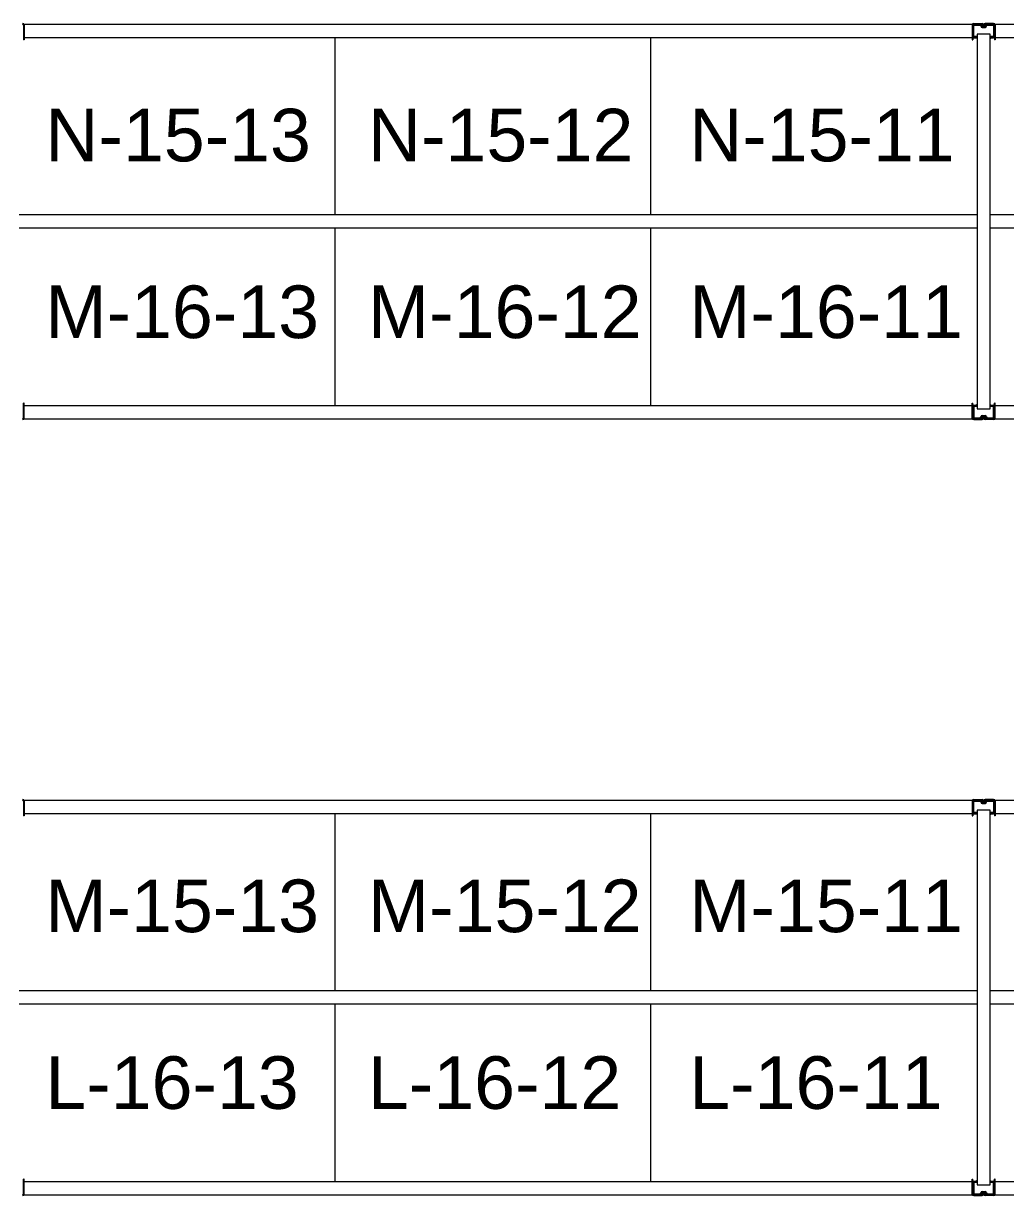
# Model space of a CAD drawing. Header units: inches. Extents: x 2743 to 10591, y -1604 to 5792.
# Drawn here: x 3568.6 to 3717.9, y 4693.9 to 4872.1 of the extents above; entities that cross this region are included whole.
import ezdxf

# ---------------------------------------------------------------- set-up
doc = ezdxf.new("R2010")
doc.units = ezdxf.units.IN
doc.header["$LTSCALE"] = 0.1875
doc.header["$MEASUREMENT"] = 0
for name, color, linetype, lineweight in [('22 Dimension', 7, 'Continuous', 5), ('32 Echelle', 160, 'Continuous', 15), ('33 Poutre', 30, 'Continuous', 15)]:
    doc.layers.add(name, color=color, linetype=linetype, lineweight=lineweight)
doc.styles.add('arial', font='')
doc.styles.get('arial').set_extended_font_data('Arial')

msp = doc.modelspace()

# ---------------------------------------------------------------- hatches: boundary and pattern name
at = {"layer": '32 Echelle'}
for points in [[(3713.58382, 4869.81503), (3713.58382, 4870.00253), (3713.39632, 4870.00253)], [(3713.58382, 4869.81503), (3713.58382, 4870.00253), (3713.39632, 4870.00253)], [(3715.58382, 4869.81503), (3715.58382, 4870.00253), (3715.77132, 4870.00253)], [(3715.58382, 4869.81503), (3715.58382, 4870.00253), (3715.77132, 4870.00253)], [(3713.58382, 4814.19003), (3713.58382, 4814.00253), (3713.39632, 4814.00253)], [(3713.58382, 4814.19003), (3713.58382, 4814.00253), (3713.39632, 4814.00253)], [(3715.58382, 4814.19003), (3715.58382, 4814.00253), (3715.77132, 4814.00253)], [(3715.58382, 4814.19003), (3715.58382, 4814.00253), (3715.77132, 4814.00253)], [(3713.58382, 4751.81503), (3713.58382, 4752.00253), (3713.39632, 4752.00253)], [(3713.58382, 4751.81503), (3713.58382, 4752.00253), (3713.39632, 4752.00253)], [(3715.58382, 4751.81503), (3715.58382, 4752.00253), (3715.77132, 4752.00253)], [(3715.58382, 4751.81503), (3715.58382, 4752.00253), (3715.77132, 4752.00253)], [(3713.58382, 4696.19003), (3713.58382, 4696.00253), (3713.39632, 4696.00253)], [(3713.58382, 4696.19003), (3713.58382, 4696.00253), (3713.39632, 4696.00253)], [(3715.58382, 4696.19003), (3715.58382, 4696.00253), (3715.77132, 4696.00253)], [(3715.58382, 4696.19003), (3715.58382, 4696.00253), (3715.77132, 4696.00253)]]:
    msp.add_hatch(color=256, dxfattribs=at).paths.add_polyline_path(points)

# ---------------------------------------------------------------- linework, layer by layer
at = {"layer": '22 Dimension'}
for p, q in [((3615.95882, 4843.00253), (3615.95882, 4870.00253)), ((3663.95882, 4843.00253), (3663.95882, 4870.00253)), ((3713.58382, 4843.00253), (3567.95882, 4843.00253)), ((3861.20882, 4843.00253), (3715.58382, 4843.00253)), ((3713.58382, 4841.00253), (3567.95882, 4841.00253)), ((3615.95882, 4814.00253), (3615.95882, 4841.00253)), ((3663.95882, 4814.00253), (3663.95882, 4841.00253)), ((3861.20882, 4841.00253), (3715.58382, 4841.00253)), ((3615.95882, 4725.00253), (3615.95882, 4752.00253)), ((3663.95882, 4725.00253), (3663.95882, 4752.00253)), ((3713.58382, 4725.00253), (3567.95882, 4725.00253)), ((3861.20882, 4725.00253), (3715.58382, 4725.00253)), ((3713.58382, 4723.00253), (3567.95882, 4723.00253)), ((3615.95882, 4696.00253), (3615.95882, 4723.00253)), ((3663.95882, 4696.00253), (3663.95882, 4723.00253)), ((3861.20882, 4723.00253), (3715.58382, 4723.00253))]:
    msp.add_line(p, q, dxfattribs=at)
at = {"layer": '32 Echelle', "linetype": 'Continuous', "lineweight": 25}
for p, q in [((3712.95886, 4871.81878), (3712.95886, 4870.18628)), ((3712.95886, 4871.81878), (3712.95886, 4870.18628)), ((3713.04886, 4870.18628), (3713.04886, 4871.81878)), ((3713.04886, 4870.18628), (3713.04886, 4871.81878)), ((3714.07145, 4872.00253), (3713.14261, 4872.00253)), ((3714.07145, 4872.00253), (3713.14261, 4872.00253)), ((3713.14261, 4871.91253), (3714.07145, 4871.91253)), ((3713.14261, 4871.91253), (3714.07145, 4871.91253)), ((3714.1611, 4871.84619), (3714.20501, 4871.70256)), ((3714.1611, 4871.84619), (3714.20501, 4871.70256)), ((3714.29108, 4871.72887), (3714.24717, 4871.8725)), ((3714.29108, 4871.72887), (3714.24717, 4871.8725)), ((3714.7869, 4871.66253), (3714.38073, 4871.66253)), ((3714.7869, 4871.66253), (3714.38073, 4871.66253)), ((3714.38073, 4871.57253), (3714.7869, 4871.57253)), ((3714.38073, 4871.57253), (3714.7869, 4871.57253)), ((3714.92047, 4871.8725), (3714.87655, 4871.72887)), ((3714.92047, 4871.8725), (3714.87655, 4871.72887)), ((3714.96262, 4871.70256), (3715.00653, 4871.84619)), ((3714.96262, 4871.70256), (3715.00653, 4871.84619)), ((3716.02502, 4872.00253), (3715.09619, 4872.00253)), ((3716.02502, 4872.00253), (3715.09619, 4872.00253)), ((3715.09619, 4871.91253), (3716.02502, 4871.91253)), ((3715.09619, 4871.91253), (3716.02502, 4871.91253)), ((3716.11877, 4871.81878), (3716.11877, 4870.18628)), ((3716.11877, 4871.81878), (3716.11877, 4870.18628)), ((3716.20877, 4870.18628), (3716.20877, 4871.81878)), ((3716.20877, 4870.18628), (3716.20877, 4871.81878)), ((3713.55886, 4870.09253), (3713.14261, 4870.09253)), ((3713.55886, 4870.09253), (3713.14261, 4870.09253)), ((3713.14261, 4870.00253), (3713.55886, 4870.00253)), ((3713.14261, 4870.00253), (3713.55886, 4870.00253)), ((3713.55886, 4870.00253), (3713.55886, 4870.09253)), ((3713.55886, 4870.00253), (3713.55886, 4870.09253)), ((3716.02502, 4870.09253), (3715.60877, 4870.09253)), ((3715.60877, 4870.09253), (3715.60877, 4870.00253)), ((3716.02502, 4870.09253), (3715.60877, 4870.09253)), ((3715.60877, 4870.09253), (3715.60877, 4870.00253)), ((3715.60877, 4870.00253), (3716.02502, 4870.00253)), ((3715.60877, 4870.00253), (3716.02502, 4870.00253)), ((3712.95886, 4812.18628), (3712.95886, 4813.81878)), ((3712.95886, 4812.18628), (3712.95886, 4813.81878)), ((3713.04886, 4813.81878), (3713.04886, 4812.18628)), ((3713.04886, 4813.81878), (3713.04886, 4812.18628)), ((3713.14261, 4814.00253), (3713.55886, 4814.00253)), ((3713.14261, 4814.00253), (3713.55886, 4814.00253)), ((3713.55886, 4813.91253), (3713.14261, 4813.91253)), ((3713.55886, 4813.91253), (3713.14261, 4813.91253)), ((3713.55886, 4814.00253), (3713.55886, 4813.91253)), ((3713.55886, 4814.00253), (3713.55886, 4813.91253)), ((3714.38073, 4812.43253), (3714.7869, 4812.43253)), ((3714.38073, 4812.43253), (3714.7869, 4812.43253)), ((3715.60877, 4814.00253), (3716.02502, 4814.00253)), ((3715.60877, 4813.91253), (3715.60877, 4814.00253)), ((3715.60877, 4814.00253), (3716.02502, 4814.00253)), ((3715.60877, 4813.91253), (3715.60877, 4814.00253)), ((3716.02502, 4813.91253), (3715.60877, 4813.91253)), ((3716.02502, 4813.91253), (3715.60877, 4813.91253)), ((3716.11877, 4812.18628), (3716.11877, 4813.81878)), ((3716.11877, 4812.18628), (3716.11877, 4813.81878)), ((3716.20877, 4813.81878), (3716.20877, 4812.18628)), ((3716.20877, 4813.81878), (3716.20877, 4812.18628)), ((3713.14261, 4812.09253), (3714.07145, 4812.09253)), ((3713.14261, 4812.09253), (3714.07145, 4812.09253)), ((3714.07145, 4812.00253), (3713.14261, 4812.00253)), ((3714.07145, 4812.00253), (3713.14261, 4812.00253)), ((3714.1611, 4812.15887), (3714.20501, 4812.3025)), ((3714.1611, 4812.15887), (3714.20501, 4812.3025)), ((3714.29108, 4812.27619), (3714.24717, 4812.13256)), ((3714.29108, 4812.27619), (3714.24717, 4812.13256)), ((3714.7869, 4812.34253), (3714.38073, 4812.34253)), ((3714.7869, 4812.34253), (3714.38073, 4812.34253)), ((3714.92047, 4812.13256), (3714.87655, 4812.27619)), ((3714.92047, 4812.13256), (3714.87655, 4812.27619)), ((3714.96262, 4812.3025), (3715.00653, 4812.15887)), ((3714.96262, 4812.3025), (3715.00653, 4812.15887)), ((3715.09619, 4812.09253), (3716.02502, 4812.09253)), ((3715.09619, 4812.09253), (3716.02502, 4812.09253)), ((3716.02502, 4812.00253), (3715.09619, 4812.00253)), ((3716.02502, 4812.00253), (3715.09619, 4812.00253)), ((3712.95886, 4753.81878), (3712.95886, 4752.18628)), ((3712.95886, 4753.81878), (3712.95886, 4752.18628)), ((3713.04886, 4752.18628), (3713.04886, 4753.81878)), ((3713.04886, 4752.18628), (3713.04886, 4753.81878)), ((3714.07145, 4754.00253), (3713.14261, 4754.00253)), ((3714.07145, 4754.00253), (3713.14261, 4754.00253)), ((3713.14261, 4753.91253), (3714.07145, 4753.91253)), ((3713.14261, 4753.91253), (3714.07145, 4753.91253)), ((3714.1611, 4753.84619), (3714.20501, 4753.70256)), ((3714.1611, 4753.84619), (3714.20501, 4753.70256)), ((3714.29108, 4753.72887), (3714.24717, 4753.8725)), ((3714.29108, 4753.72887), (3714.24717, 4753.8725)), ((3714.7869, 4753.66253), (3714.38073, 4753.66253)), ((3714.7869, 4753.66253), (3714.38073, 4753.66253)), ((3714.92047, 4753.8725), (3714.87655, 4753.72887)), ((3714.92047, 4753.8725), (3714.87655, 4753.72887)), ((3714.96262, 4753.70256), (3715.00653, 4753.84619)), ((3714.96262, 4753.70256), (3715.00653, 4753.84619)), ((3716.02502, 4754.00253), (3715.09619, 4754.00253)), ((3716.02502, 4754.00253), (3715.09619, 4754.00253)), ((3715.09619, 4753.91253), (3716.02502, 4753.91253)), ((3715.09619, 4753.91253), (3716.02502, 4753.91253)), ((3716.11877, 4753.81878), (3716.11877, 4752.18628)), ((3716.11877, 4753.81878), (3716.11877, 4752.18628)), ((3716.20877, 4752.18628), (3716.20877, 4753.81878)), ((3716.20877, 4752.18628), (3716.20877, 4753.81878)), ((3713.55886, 4752.09253), (3713.14261, 4752.09253)), ((3713.55886, 4752.09253), (3713.14261, 4752.09253)), ((3713.14261, 4752.00253), (3713.55886, 4752.00253)), ((3713.14261, 4752.00253), (3713.55886, 4752.00253)), ((3713.55886, 4752.00253), (3713.55886, 4752.09253)), ((3713.55886, 4752.00253), (3713.55886, 4752.09253)), ((3714.38073, 4753.57253), (3714.7869, 4753.57253)), ((3714.38073, 4753.57253), (3714.7869, 4753.57253)), ((3716.02502, 4752.09253), (3715.60877, 4752.09253)), ((3715.60877, 4752.09253), (3715.60877, 4752.00253)), ((3716.02502, 4752.09253), (3715.60877, 4752.09253)), ((3715.60877, 4752.09253), (3715.60877, 4752.00253)), ((3715.60877, 4752.00253), (3716.02502, 4752.00253)), ((3715.60877, 4752.00253), (3716.02502, 4752.00253)), ((3712.95886, 4694.18628), (3712.95886, 4695.81878)), ((3712.95886, 4694.18628), (3712.95886, 4695.81878)), ((3713.04886, 4695.81878), (3713.04886, 4694.18628)), ((3713.04886, 4695.81878), (3713.04886, 4694.18628)), ((3713.14261, 4696.00253), (3713.55886, 4696.00253)), ((3713.14261, 4696.00253), (3713.55886, 4696.00253)), ((3713.55886, 4695.91253), (3713.14261, 4695.91253)), ((3713.55886, 4695.91253), (3713.14261, 4695.91253)), ((3713.55886, 4696.00253), (3713.55886, 4695.91253)), ((3713.55886, 4696.00253), (3713.55886, 4695.91253)), ((3715.60877, 4696.00253), (3716.02502, 4696.00253)), ((3715.60877, 4695.91253), (3715.60877, 4696.00253)), ((3715.60877, 4696.00253), (3716.02502, 4696.00253)), ((3715.60877, 4695.91253), (3715.60877, 4696.00253)), ((3716.02502, 4695.91253), (3715.60877, 4695.91253)), ((3716.02502, 4695.91253), (3715.60877, 4695.91253)), ((3716.11877, 4694.18628), (3716.11877, 4695.81878)), ((3716.11877, 4694.18628), (3716.11877, 4695.81878)), ((3716.20877, 4695.81878), (3716.20877, 4694.18628)), ((3716.20877, 4695.81878), (3716.20877, 4694.18628)), ((3713.14261, 4694.09253), (3714.07145, 4694.09253)), ((3713.14261, 4694.09253), (3714.07145, 4694.09253)), ((3714.07145, 4694.00253), (3713.14261, 4694.00253)), ((3714.07145, 4694.00253), (3713.14261, 4694.00253)), ((3714.1611, 4694.15887), (3714.20501, 4694.3025)), ((3714.1611, 4694.15887), (3714.20501, 4694.3025)), ((3714.29108, 4694.27619), (3714.24717, 4694.13256)), ((3714.29108, 4694.27619), (3714.24717, 4694.13256)), ((3714.38073, 4694.43253), (3714.7869, 4694.43253)), ((3714.38073, 4694.43253), (3714.7869, 4694.43253)), ((3714.7869, 4694.34253), (3714.38073, 4694.34253)), ((3714.7869, 4694.34253), (3714.38073, 4694.34253)), ((3714.92047, 4694.13256), (3714.87655, 4694.27619)), ((3714.92047, 4694.13256), (3714.87655, 4694.27619)), ((3714.96262, 4694.3025), (3715.00653, 4694.15887)), ((3714.96262, 4694.3025), (3715.00653, 4694.15887)), ((3715.09619, 4694.09253), (3716.02502, 4694.09253)), ((3715.09619, 4694.09253), (3716.02502, 4694.09253)), ((3716.02502, 4694.00253), (3715.09619, 4694.00253)), ((3716.02502, 4694.00253), (3715.09619, 4694.00253))]:
    msp.add_line(p, q, dxfattribs=at)
at = {"layer": '32 Echelle'}
for p, q in [((3713.58382, 4870.00253), (3713.39632, 4870.00253)), ((3713.58382, 4869.81503), (3713.39632, 4870.00253)), ((3713.58382, 4870.00253), (3713.39632, 4870.00253)), ((3713.58382, 4869.81503), (3713.39632, 4870.00253)), ((3715.58382, 4870.50253), (3713.58382, 4870.50253)), ((3713.58382, 4870.50253), (3713.58382, 4813.50253)), ((3715.58382, 4870.50253), (3713.58382, 4870.50253)), ((3713.58382, 4870.50253), (3713.58382, 4813.50253)), ((3713.58382, 4869.81503), (3713.58382, 4870.00253)), ((3713.58382, 4869.81503), (3713.58382, 4870.00253)), ((3715.58382, 4813.50253), (3715.58382, 4870.50253)), ((3715.58382, 4813.50253), (3715.58382, 4870.50253)), ((3715.58382, 4870.00253), (3715.77132, 4870.00253)), ((3715.58382, 4869.81503), (3715.58382, 4870.00253)), ((3715.58382, 4869.81503), (3715.77132, 4870.00253)), ((3715.58382, 4870.00253), (3715.77132, 4870.00253)), ((3715.58382, 4869.81503), (3715.58382, 4870.00253)), ((3715.58382, 4869.81503), (3715.77132, 4870.00253)), ((3713.58382, 4814.19003), (3713.39632, 4814.00253)), ((3713.58382, 4814.19003), (3713.39632, 4814.00253)), ((3713.58382, 4814.00253), (3713.39632, 4814.00253)), ((3713.58382, 4814.00253), (3713.39632, 4814.00253)), ((3713.58382, 4814.19003), (3713.58382, 4814.00253)), ((3713.58382, 4814.19003), (3713.58382, 4814.00253)), ((3713.58382, 4813.50253), (3715.58382, 4813.50253)), ((3713.58382, 4813.50253), (3715.58382, 4813.50253)), ((3715.58382, 4814.19003), (3715.58382, 4814.00253)), ((3715.58382, 4814.19003), (3715.77132, 4814.00253)), ((3715.58382, 4814.19003), (3715.58382, 4814.00253)), ((3715.58382, 4814.19003), (3715.77132, 4814.00253)), ((3715.58382, 4814.00253), (3715.77132, 4814.00253)), ((3715.58382, 4814.00253), (3715.77132, 4814.00253)), ((3713.58382, 4752.00253), (3713.39632, 4752.00253)), ((3713.58382, 4751.81503), (3713.39632, 4752.00253)), ((3713.58382, 4752.00253), (3713.39632, 4752.00253)), ((3713.58382, 4751.81503), (3713.39632, 4752.00253)), ((3715.58382, 4752.50253), (3713.58382, 4752.50253)), ((3713.58382, 4752.50253), (3713.58382, 4695.50253)), ((3715.58382, 4752.50253), (3713.58382, 4752.50253)), ((3713.58382, 4752.50253), (3713.58382, 4695.50253)), ((3713.58382, 4751.81503), (3713.58382, 4752.00253)), ((3713.58382, 4751.81503), (3713.58382, 4752.00253)), ((3715.58382, 4695.50253), (3715.58382, 4752.50253)), ((3715.58382, 4695.50253), (3715.58382, 4752.50253)), ((3715.58382, 4752.00253), (3715.77132, 4752.00253)), ((3715.58382, 4751.81503), (3715.58382, 4752.00253)), ((3715.58382, 4751.81503), (3715.77132, 4752.00253)), ((3715.58382, 4752.00253), (3715.77132, 4752.00253)), ((3715.58382, 4751.81503), (3715.58382, 4752.00253)), ((3715.58382, 4751.81503), (3715.77132, 4752.00253)), ((3713.58382, 4696.19003), (3713.39632, 4696.00253)), ((3713.58382, 4696.19003), (3713.39632, 4696.00253)), ((3713.58382, 4696.00253), (3713.39632, 4696.00253)), ((3713.58382, 4696.00253), (3713.39632, 4696.00253)), ((3713.58382, 4696.19003), (3713.58382, 4696.00253)), ((3713.58382, 4696.19003), (3713.58382, 4696.00253)), ((3713.58382, 4695.50253), (3715.58382, 4695.50253)), ((3713.58382, 4695.50253), (3715.58382, 4695.50253)), ((3715.58382, 4696.19003), (3715.58382, 4696.00253)), ((3715.58382, 4696.19003), (3715.77132, 4696.00253)), ((3715.58382, 4696.19003), (3715.58382, 4696.00253)), ((3715.58382, 4696.19003), (3715.77132, 4696.00253)), ((3715.58382, 4696.00253), (3715.77132, 4696.00253)), ((3715.58382, 4696.00253), (3715.77132, 4696.00253))]:
    msp.add_line(p, q, dxfattribs=at)
at = {"layer": '32 Echelle', "linetype": 'Continuous', "lineweight": 25}
for centre, radius, start, end in [((3713.14261, 4871.81878), 0.18375, 90, 180), ((3713.14261, 4871.81878), 0.18375, 90, 180), ((3713.14261, 4871.81878), 0.09375, 90, 180), ((3713.14261, 4871.81878), 0.09375, 90, 180), ((3714.07145, 4871.81878), 0.18375, 17, 90), ((3714.07145, 4871.81878), 0.18375, 17, 90), ((3714.07145, 4871.81878), 0.09375, 17, 90), ((3714.07145, 4871.81878), 0.09375, 17, 90), ((3714.38073, 4871.75628), 0.18375, 197, 270), ((3714.38073, 4871.75628), 0.18375, 197, 270), ((3714.38073, 4871.75628), 0.09375, 197, 270), ((3714.38073, 4871.75628), 0.09375, 197, 270), ((3714.7869, 4871.75628), 0.09375, 270, 343), ((3714.7869, 4871.75628), 0.09375, 270, 343), ((3714.7869, 4871.75628), 0.18375, 270, 343), ((3714.7869, 4871.75628), 0.18375, 270, 343), ((3715.09619, 4871.81878), 0.18375, 90, 163), ((3715.09619, 4871.81878), 0.18375, 90, 163), ((3715.09619, 4871.81878), 0.09375, 90, 163), ((3715.09619, 4871.81878), 0.09375, 90, 163), ((3716.02502, 4871.81878), 0.18375, 0, 90), ((3716.02502, 4871.81878), 0.18375, 0, 90), ((3716.02502, 4871.81878), 0.09375, 0, 90), ((3716.02502, 4871.81878), 0.09375, 0, 90), ((3713.14261, 4870.18628), 0.18375, 180, 270), ((3713.14261, 4870.18628), 0.18375, 180, 270), ((3713.14261, 4870.18628), 0.09375, 180, 270), ((3713.14261, 4870.18628), 0.09375, 180, 270), ((3716.02502, 4870.18628), 0.09375, 270, 0), ((3716.02502, 4870.18628), 0.18375, 270, 0), ((3716.02502, 4870.18628), 0.09375, 270, 0), ((3716.02502, 4870.18628), 0.18375, 270, 0), ((3713.14261, 4813.81878), 0.18375, 90, 180), ((3713.14261, 4813.81878), 0.18375, 90, 180), ((3713.14261, 4813.81878), 0.09375, 90, 180), ((3713.14261, 4813.81878), 0.09375, 90, 180), ((3714.38073, 4812.24878), 0.18375, 90, 163), ((3714.38073, 4812.24878), 0.18375, 90, 163), ((3714.7869, 4812.24878), 0.18375, 17, 90), ((3714.7869, 4812.24878), 0.18375, 17, 90), ((3716.02502, 4813.81878), 0.18375, 0, 90), ((3716.02502, 4813.81878), 0.18375, 0, 90), ((3716.02502, 4813.81878), 0.09375, 0, 90), ((3716.02502, 4813.81878), 0.09375, 0, 90), ((3713.14261, 4812.18628), 0.18375, 180, 270), ((3713.14261, 4812.18628), 0.18375, 180, 270), ((3713.14261, 4812.18628), 0.09375, 180, 270), ((3713.14261, 4812.18628), 0.09375, 180, 270), ((3714.07145, 4812.18628), 0.09375, 270, 343), ((3714.07145, 4812.18628), 0.09375, 270, 343), ((3714.07145, 4812.18628), 0.18375, 270, 343), ((3714.07145, 4812.18628), 0.18375, 270, 343), ((3714.38073, 4812.24878), 0.09375, 90, 163), ((3714.38073, 4812.24878), 0.09375, 90, 163), ((3714.7869, 4812.24878), 0.09375, 17, 90), ((3714.7869, 4812.24878), 0.09375, 17, 90), ((3715.09619, 4812.18628), 0.18375, 197, 270), ((3715.09619, 4812.18628), 0.18375, 197, 270), ((3715.09619, 4812.18628), 0.09375, 197, 270), ((3715.09619, 4812.18628), 0.09375, 197, 270), ((3716.02502, 4812.18628), 0.09375, 270, 0), ((3716.02502, 4812.18628), 0.18375, 270, 0), ((3716.02502, 4812.18628), 0.09375, 270, 0), ((3716.02502, 4812.18628), 0.18375, 270, 0), ((3713.14261, 4753.81878), 0.18375, 90, 180), ((3713.14261, 4753.81878), 0.18375, 90, 180), ((3713.14261, 4753.81878), 0.09375, 90, 180), ((3713.14261, 4753.81878), 0.09375, 90, 180), ((3714.07145, 4753.81878), 0.18375, 17, 90), ((3714.07145, 4753.81878), 0.18375, 17, 90), ((3714.07145, 4753.81878), 0.09375, 17, 90), ((3714.07145, 4753.81878), 0.09375, 17, 90), ((3714.38073, 4753.75628), 0.18375, 197, 270), ((3714.38073, 4753.75628), 0.18375, 197, 270), ((3714.38073, 4753.75628), 0.09375, 197, 270), ((3714.38073, 4753.75628), 0.09375, 197, 270), ((3714.7869, 4753.75628), 0.09375, 270, 343), ((3714.7869, 4753.75628), 0.09375, 270, 343), ((3714.7869, 4753.75628), 0.18375, 270, 343), ((3714.7869, 4753.75628), 0.18375, 270, 343), ((3715.09619, 4753.81878), 0.18375, 90, 163), ((3715.09619, 4753.81878), 0.18375, 90, 163), ((3715.09619, 4753.81878), 0.09375, 90, 163), ((3715.09619, 4753.81878), 0.09375, 90, 163), ((3716.02502, 4753.81878), 0.18375, 0, 90), ((3716.02502, 4753.81878), 0.18375, 0, 90), ((3716.02502, 4753.81878), 0.09375, 0, 90), ((3716.02502, 4753.81878), 0.09375, 0, 90), ((3713.14261, 4752.18628), 0.18375, 180, 270), ((3713.14261, 4752.18628), 0.18375, 180, 270), ((3713.14261, 4752.18628), 0.09375, 180, 270), ((3713.14261, 4752.18628), 0.09375, 180, 270), ((3716.02502, 4752.18628), 0.09375, 270, 0), ((3716.02502, 4752.18628), 0.18375, 270, 0), ((3716.02502, 4752.18628), 0.09375, 270, 0), ((3716.02502, 4752.18628), 0.18375, 270, 0), ((3713.14261, 4695.81878), 0.18375, 90, 180), ((3713.14261, 4695.81878), 0.18375, 90, 180), ((3713.14261, 4695.81878), 0.09375, 90, 180), ((3713.14261, 4695.81878), 0.09375, 90, 180), ((3716.02502, 4695.81878), 0.18375, 0, 90), ((3716.02502, 4695.81878), 0.18375, 0, 90), ((3716.02502, 4695.81878), 0.09375, 0, 90), ((3716.02502, 4695.81878), 0.09375, 0, 90), ((3713.14261, 4694.18628), 0.18375, 180, 270), ((3713.14261, 4694.18628), 0.18375, 180, 270), ((3713.14261, 4694.18628), 0.09375, 180, 270), ((3713.14261, 4694.18628), 0.09375, 180, 270), ((3714.07145, 4694.18628), 0.09375, 270, 343), ((3714.07145, 4694.18628), 0.09375, 270, 343), ((3714.07145, 4694.18628), 0.18375, 270, 343), ((3714.07145, 4694.18628), 0.18375, 270, 343), ((3714.38073, 4694.24878), 0.18375, 90, 163), ((3714.38073, 4694.24878), 0.18375, 90, 163), ((3714.38073, 4694.24878), 0.09375, 90, 163), ((3714.38073, 4694.24878), 0.09375, 90, 163), ((3714.7869, 4694.24878), 0.18375, 17, 90), ((3714.7869, 4694.24878), 0.18375, 17, 90), ((3714.7869, 4694.24878), 0.09375, 17, 90), ((3714.7869, 4694.24878), 0.09375, 17, 90), ((3715.09619, 4694.18628), 0.18375, 197, 270), ((3715.09619, 4694.18628), 0.18375, 197, 270), ((3715.09619, 4694.18628), 0.09375, 197, 270), ((3715.09619, 4694.18628), 0.09375, 197, 270), ((3716.02502, 4694.18628), 0.09375, 270, 0), ((3716.02502, 4694.18628), 0.18375, 270, 0), ((3716.02502, 4694.18628), 0.09375, 270, 0), ((3716.02502, 4694.18628), 0.18375, 270, 0)]:
    msp.add_arc(centre, radius, start, end, dxfattribs=at)
at = {"layer": '33 Poutre'}
for p, q in [((3568.58982, 4871.87753), (3568.58982, 4869.62153)), ((3568.70882, 4872.00253), (3712.83382, 4872.00253)), ((3568.70882, 4872.00253), (3568.70882, 4870.00253)), ((3568.70882, 4871.87753), (3568.70882, 4869.62153)), ((3712.83382, 4872.00253), (3712.83382, 4870.00253)), ((3712.83382, 4871.87753), (3712.83382, 4869.62153)), ((3712.95282, 4871.87753), (3712.95282, 4869.62153)), ((3713.07782, 4872.12153), (3714.33982, 4872.12153)), ((3714.33982, 4872.00253), (3713.07782, 4872.00253)), ((3714.46482, 4871.66253), (3714.46482, 4871.87753)), ((3714.46482, 4871.66253), (3714.58382, 4871.66253)), ((3714.58382, 4871.66253), (3714.58382, 4871.87753)), ((3714.58382, 4871.66253), (3714.58382, 4871.87753)), ((3714.70282, 4871.66253), (3714.58382, 4871.66253)), ((3714.70282, 4871.66253), (3714.70282, 4871.87753)), ((3716.08982, 4872.12153), (3714.82782, 4872.12153)), ((3714.82782, 4872.00253), (3716.08982, 4872.00253)), ((3716.21482, 4871.87753), (3716.21482, 4869.62153)), ((3716.33382, 4872.00253), (3860.45882, 4872.00253)), ((3716.33382, 4872.00253), (3716.33382, 4870.00253)), ((3716.33382, 4871.87753), (3716.33382, 4869.62153)), ((3568.70882, 4869.62153), (3568.58982, 4869.62153)), ((3568.70882, 4870.00253), (3712.83382, 4870.00253)), ((3712.83382, 4869.62153), (3712.95282, 4869.62153)), ((3716.33382, 4869.62153), (3716.21482, 4869.62153)), ((3716.33382, 4870.00253), (3860.45882, 4870.00253)), ((3568.70882, 4814.38353), (3568.58982, 4814.38353)), ((3568.58982, 4812.12753), (3568.58982, 4814.38353)), ((3568.70882, 4812.12753), (3568.70882, 4814.38353)), ((3712.83382, 4812.12753), (3712.83382, 4814.38353)), ((3712.83382, 4814.38353), (3712.95282, 4814.38353)), ((3712.95282, 4812.12753), (3712.95282, 4814.38353)), ((3716.33382, 4814.38353), (3716.21482, 4814.38353)), ((3716.21482, 4812.12753), (3716.21482, 4814.38353)), ((3716.33382, 4812.12753), (3716.33382, 4814.38353)), ((3568.70882, 4814.00253), (3712.83382, 4814.00253)), ((3568.70882, 4812.00253), (3568.70882, 4814.00253)), ((3712.83382, 4812.00253), (3712.83382, 4814.00253)), ((3716.33382, 4814.00253), (3860.45882, 4814.00253)), ((3716.33382, 4812.00253), (3716.33382, 4814.00253)), ((3568.70882, 4812.00253), (3712.83382, 4812.00253)), ((3714.33982, 4812.00253), (3713.07782, 4812.00253)), ((3713.07782, 4811.88353), (3714.33982, 4811.88353)), ((3714.46482, 4812.34253), (3714.46482, 4812.12753)), ((3714.46482, 4812.34253), (3714.58382, 4812.34253)), ((3714.58382, 4812.34253), (3714.58382, 4812.12753)), ((3714.58382, 4812.34253), (3714.58382, 4812.12753)), ((3714.70282, 4812.34253), (3714.58382, 4812.34253)), ((3714.70282, 4812.34253), (3714.70282, 4812.12753)), ((3714.82782, 4812.00253), (3716.08982, 4812.00253)), ((3716.08982, 4811.88353), (3714.82782, 4811.88353)), ((3716.33382, 4812.00253), (3860.45882, 4812.00253)), ((3568.58982, 4753.87753), (3568.58982, 4751.62153)), ((3568.70882, 4754.00253), (3712.83382, 4754.00253)), ((3568.70882, 4754.00253), (3568.70882, 4752.00253)), ((3568.70882, 4753.87753), (3568.70882, 4751.62153)), ((3712.83382, 4754.00253), (3712.83382, 4752.00253)), ((3712.83382, 4753.87753), (3712.83382, 4751.62153)), ((3712.95282, 4753.87753), (3712.95282, 4751.62153)), ((3713.07782, 4754.12153), (3714.33982, 4754.12153)), ((3714.33982, 4754.00253), (3713.07782, 4754.00253)), ((3714.46482, 4753.66253), (3714.46482, 4753.87753)), ((3714.46482, 4753.66253), (3714.58382, 4753.66253)), ((3714.58382, 4753.66253), (3714.58382, 4753.87753)), ((3714.58382, 4753.66253), (3714.58382, 4753.87753)), ((3714.70282, 4753.66253), (3714.58382, 4753.66253)), ((3714.70282, 4753.66253), (3714.70282, 4753.87753)), ((3716.08982, 4754.12153), (3714.82782, 4754.12153)), ((3714.82782, 4754.00253), (3716.08982, 4754.00253)), ((3716.21482, 4753.87753), (3716.21482, 4751.62153)), ((3716.33382, 4754.00253), (3860.45882, 4754.00253)), ((3716.33382, 4754.00253), (3716.33382, 4752.00253)), ((3716.33382, 4753.87753), (3716.33382, 4751.62153)), ((3568.70882, 4752.00253), (3712.83382, 4752.00253)), ((3716.33382, 4752.00253), (3860.45882, 4752.00253)), ((3568.70882, 4751.62153), (3568.58982, 4751.62153)), ((3712.83382, 4751.62153), (3712.95282, 4751.62153)), ((3716.33382, 4751.62153), (3716.21482, 4751.62153)), ((3568.70882, 4696.38353), (3568.58982, 4696.38353)), ((3568.58982, 4694.12753), (3568.58982, 4696.38353)), ((3568.70882, 4694.12753), (3568.70882, 4696.38353)), ((3568.70882, 4696.00253), (3712.83382, 4696.00253)), ((3568.70882, 4694.00253), (3568.70882, 4696.00253)), ((3712.83382, 4694.12753), (3712.83382, 4696.38353)), ((3712.83382, 4696.38353), (3712.95282, 4696.38353)), ((3712.83382, 4694.00253), (3712.83382, 4696.00253)), ((3712.95282, 4694.12753), (3712.95282, 4696.38353)), ((3716.33382, 4696.38353), (3716.21482, 4696.38353)), ((3716.21482, 4694.12753), (3716.21482, 4696.38353)), ((3716.33382, 4694.12753), (3716.33382, 4696.38353)), ((3716.33382, 4696.00253), (3860.45882, 4696.00253)), ((3716.33382, 4694.00253), (3716.33382, 4696.00253)), ((3568.70882, 4694.00253), (3712.83382, 4694.00253)), ((3714.33982, 4694.00253), (3713.07782, 4694.00253)), ((3713.07782, 4693.88353), (3714.33982, 4693.88353)), ((3714.46482, 4694.34253), (3714.46482, 4694.12753)), ((3714.46482, 4694.34253), (3714.58382, 4694.34253)), ((3714.58382, 4694.34253), (3714.58382, 4694.12753)), ((3714.58382, 4694.34253), (3714.58382, 4694.12753)), ((3714.70282, 4694.34253), (3714.58382, 4694.34253)), ((3714.70282, 4694.34253), (3714.70282, 4694.12753)), ((3714.82782, 4694.00253), (3716.08982, 4694.00253)), ((3716.08982, 4693.88353), (3714.82782, 4693.88353)), ((3716.33382, 4694.00253), (3860.45882, 4694.00253))]:
    msp.add_line(p, q, dxfattribs=at)
for centre, radius, start, end in [((3568.46482, 4871.87753), 0.244, 0, 90), ((3568.46482, 4871.87753), 0.125, 0, 90), ((3713.07782, 4871.87753), 0.244, 90, 180), ((3713.07782, 4871.87753), 0.125, 90, 180), ((3714.33982, 4871.87753), 0.244, 0, 90), ((3714.33982, 4871.87753), 0.125, 0, 90), ((3714.82782, 4871.87753), 0.244, 90, 180), ((3714.82782, 4871.87753), 0.125, 90, 180), ((3716.08982, 4871.87753), 0.244, 0, 90), ((3716.08982, 4871.87753), 0.125, 0, 90), ((3568.46482, 4812.12753), 0.244, 270, 0), ((3568.46482, 4812.12753), 0.125, 270, 0), ((3713.07782, 4812.12753), 0.244, 180, 270), ((3713.07782, 4812.12753), 0.125, 180, 270), ((3714.33982, 4812.12753), 0.125, 270, 0), ((3714.33982, 4812.12753), 0.244, 270, 0), ((3714.82782, 4812.12753), 0.244, 180, 270), ((3714.82782, 4812.12753), 0.125, 180, 270), ((3716.08982, 4812.12753), 0.244, 270, 0), ((3716.08982, 4812.12753), 0.125, 270, 0), ((3568.46482, 4753.87753), 0.244, 0, 90), ((3568.46482, 4753.87753), 0.125, 0, 90), ((3713.07782, 4753.87753), 0.244, 90, 180), ((3713.07782, 4753.87753), 0.125, 90, 180), ((3714.33982, 4753.87753), 0.244, 0, 90), ((3714.33982, 4753.87753), 0.125, 0, 90), ((3714.82782, 4753.87753), 0.244, 90, 180), ((3714.82782, 4753.87753), 0.125, 90, 180), ((3716.08982, 4753.87753), 0.244, 0, 90), ((3716.08982, 4753.87753), 0.125, 0, 90), ((3568.46482, 4694.12753), 0.244, 270, 0), ((3568.46482, 4694.12753), 0.125, 270, 0), ((3713.07782, 4694.12753), 0.244, 180, 270), ((3713.07782, 4694.12753), 0.125, 180, 270), ((3714.33982, 4694.12753), 0.125, 270, 0), ((3714.33982, 4694.12753), 0.244, 270, 0), ((3714.82782, 4694.12753), 0.244, 180, 270), ((3714.82782, 4694.12753), 0.125, 180, 270), ((3716.08982, 4694.12753), 0.244, 270, 0), ((3716.08982, 4694.12753), 0.125, 270, 0)]:
    msp.add_arc(centre, radius, start, end, dxfattribs=at)

# ---------------------------------------------------------------- texts
at = {"layer": '22 Dimension', "char_height": 8, "attachment_point": 1, "style": 'arial'}
for s, insert in [('{\\fArial Unicode MS|b0|i0|c0|p2;\\C8;N-15-13}', (3571.91895, 4859.14533)), ('{\\fArial Unicode MS|b0|i0|c0|p2;\\C8;N-15-12}', (3620.95972, 4859.14533)), ('{\\fArial Unicode MS|b0|i0|c0|p2;\\C8;N-15-11}', (3669.81252, 4859.14533)), ('{\\fArial Unicode MS|b0|i0|c0|p2;\\C8;M-16-13}', (3571.91895, 4832.27279)), ('{\\fArial Unicode MS|b0|i0|c0|p2;\\C8;M-16-12}', (3620.95972, 4832.27279)), ('{\\fArial Unicode MS|b0|i0|c0|p2;\\C8;M-16-11}', (3669.81252, 4832.27279)), ('{\\fArial Unicode MS|b0|i0|c0|p2;\\C8;M-15-13}', (3571.91895, 4741.9363)), ('{\\fArial Unicode MS|b0|i0|c0|p2;\\C8;M-15-12}', (3620.95972, 4741.9363)), ('{\\fArial Unicode MS|b0|i0|c0|p2;\\C8;M-15-11}', (3669.81252, 4741.9363)), ('{\\fArial Unicode MS|b0|i0|c0|p2;\\C8;L-16-13}', (3571.91895, 4715.06376)), ('{\\fArial Unicode MS|b0|i0|c0|p2;\\C8;L-16-12}', (3620.95972, 4715.06376)), ('{\\fArial Unicode MS|b0|i0|c0|p2;\\C8;L-16-11}', (3669.81252, 4715.06376))]:
    msp.add_mtext_dynamic_manual_height_columns(s, width=68.8901007, gutter_width=5, heights=[0], dxfattribs=dict(at, insert=insert))

doc.saveas('drawing.dxf')
